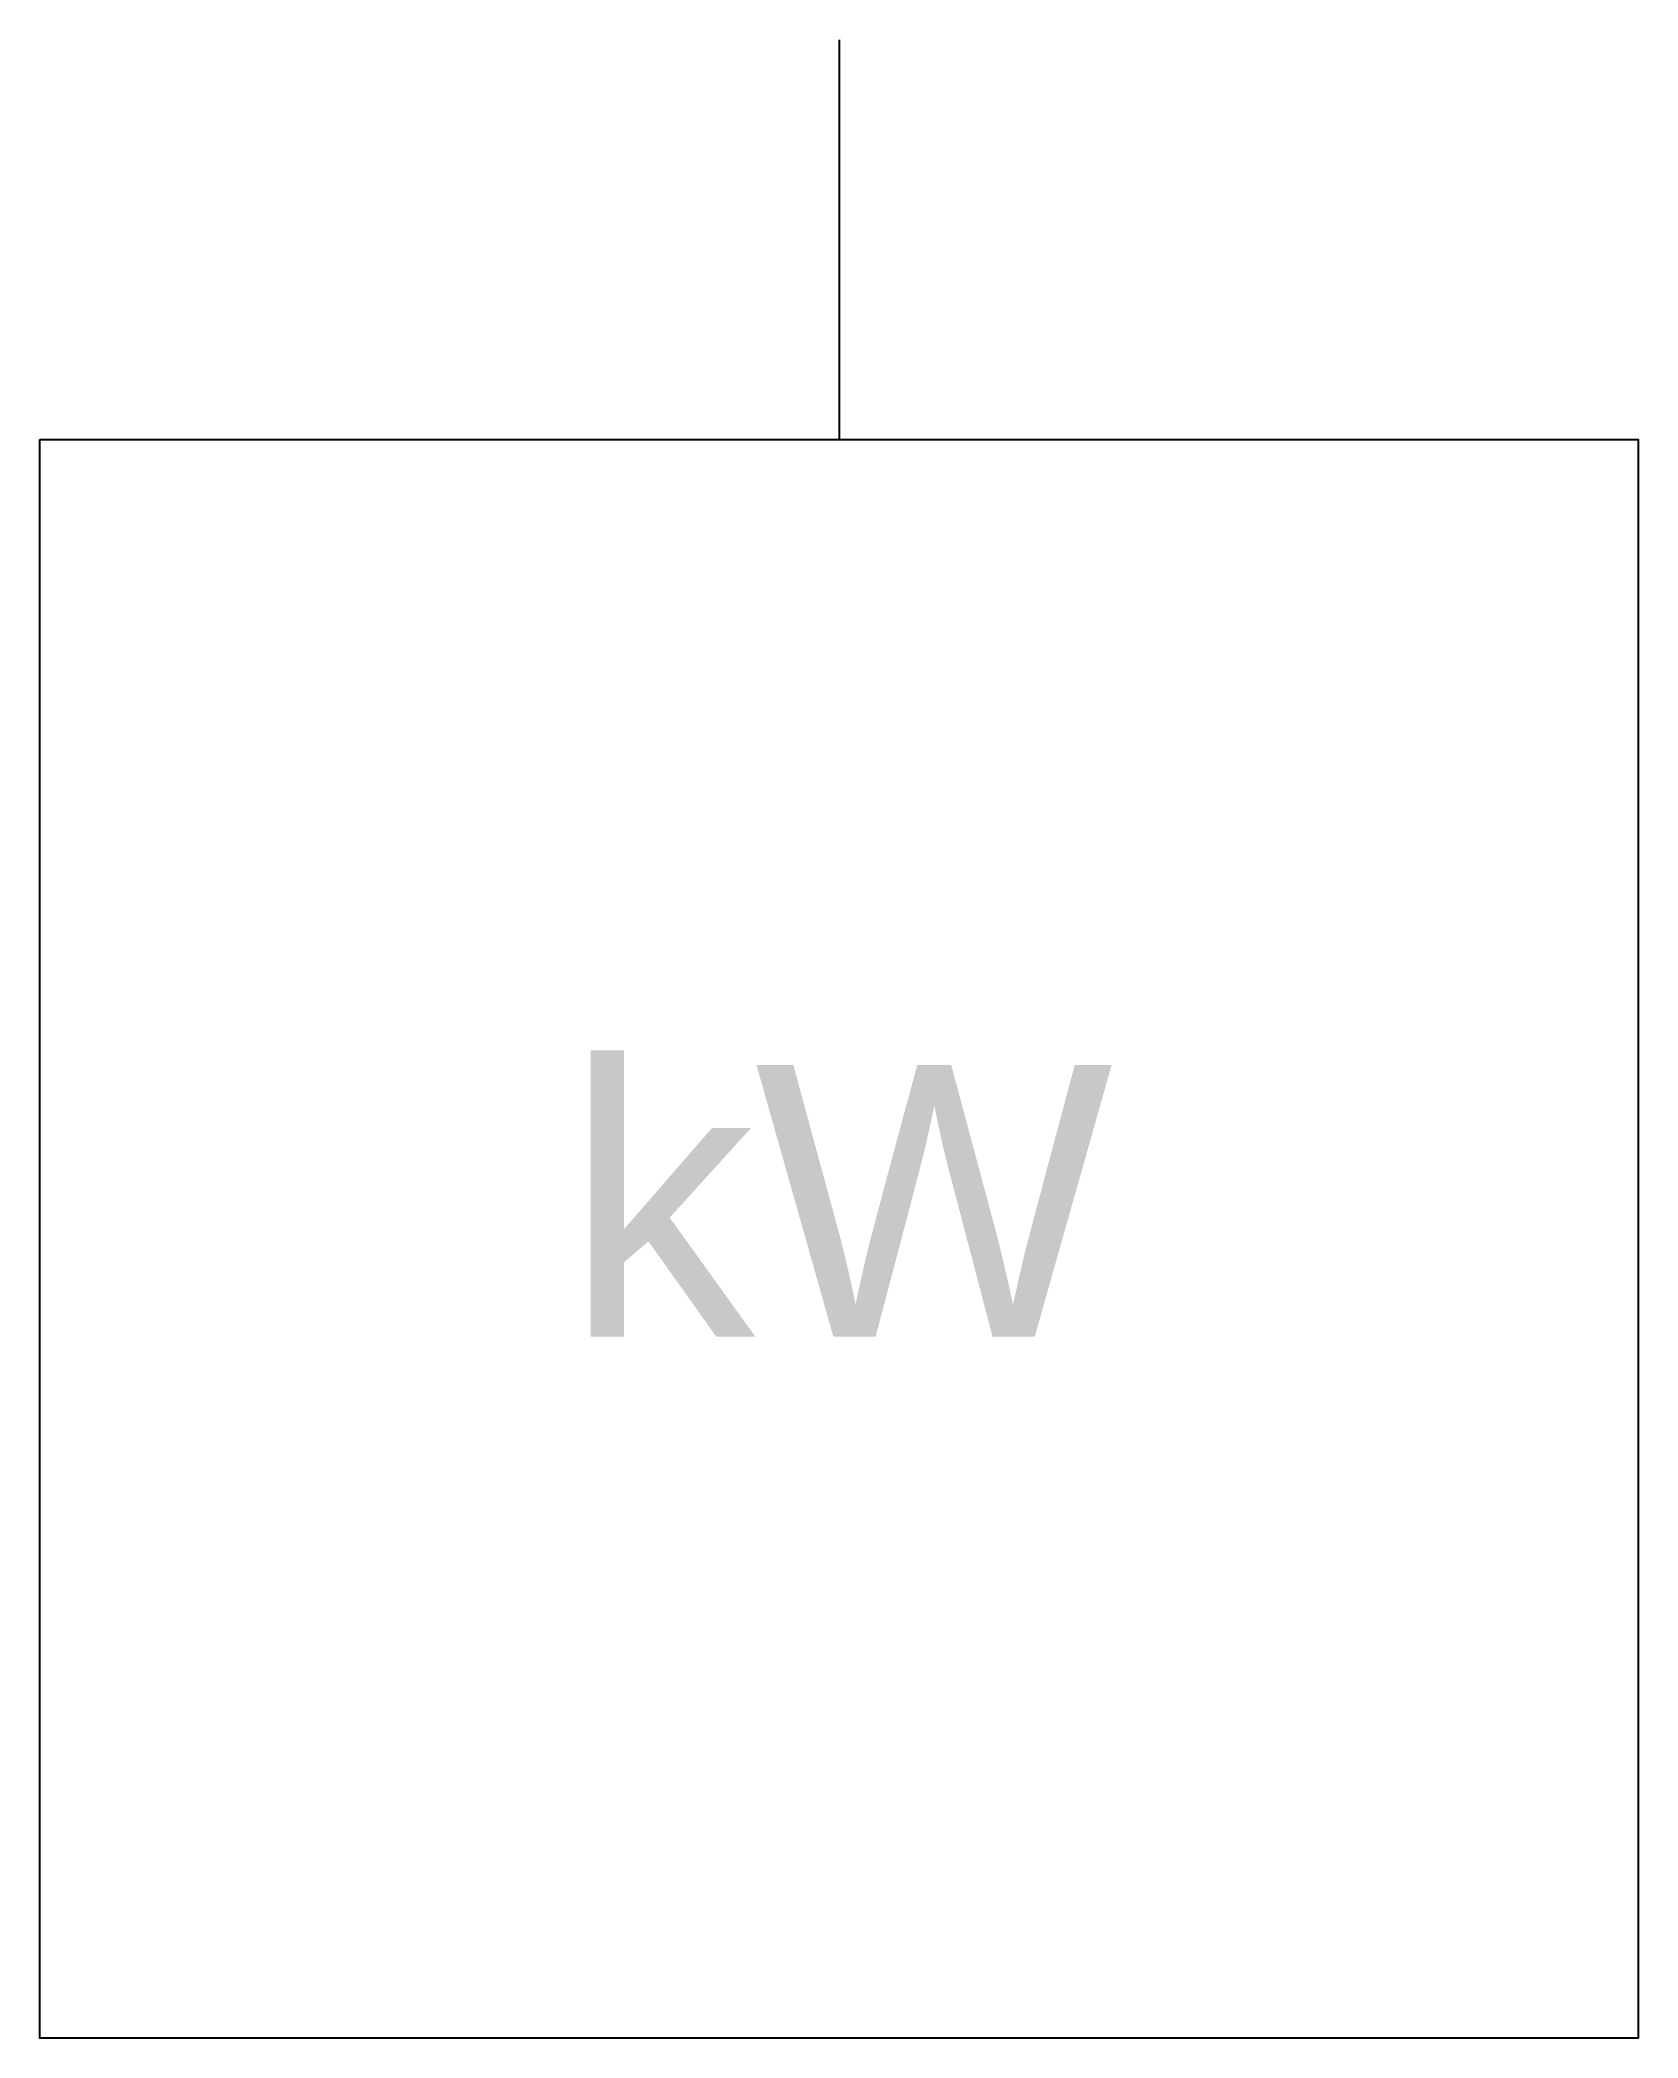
# Model space of a CAD drawing. Header units: millimetres. Extents: x -5 to 5, y -12.5 to 0.
import ezdxf
from ezdxf.enums import TextEntityAlignment as Align

# ---------------------------------------------------------------- set-up
doc = ezdxf.new("R2010")
doc.units = ezdxf.units.MM
doc.layers.get('0').update_dxf_attribs({"linetype": 'CONTINUOUS'})
doc.styles.add('ARIAL', font='arial.ttf')

# ---------------------------------------------------------------- blocks, each defined once
blk = doc.blocks.new('291_E_LV_SLD_IEC60617_load_box_kw')
at = {"true_color": 0x0000ff}
blk.add_line((0, 0), (0, -2.5), dxfattribs=at)
blk.add_lwpolyline([(-5, -2.5), (5, -2.5), (5, -12.5), (-5, -12.5)], close=True, dxfattribs=at)
at = {"true_color": 0x0000ff, "style": 'ARIAL'}
blk.add_text('kW', height=1.7, dxfattribs=at).set_placement((0, -8.112), align=Align.CENTER)
blk.add_attdef('TAG', text='', height=2.5, dxfattribs=at).set_placement((-7, -2.2), align=Align.RIGHT)
at = {"color": 7, "style": 'ARIAL'}
for tag, p in [('POWER_KW', (-7, -9)), ('VOLTAGE', (-7, -12)), ('MANUFACTURER', (-7, -15))]:
    blk.add_attdef(tag, text='', height=1.7, dxfattribs=at).set_placement(p, align=Align.RIGHT)

msp = doc.modelspace()

# ---------------------------------------------------------------- block references
msp.add_blockref('291_E_LV_SLD_IEC60617_load_box_kw', (0, 0))

doc.saveas('drawing.dxf')
